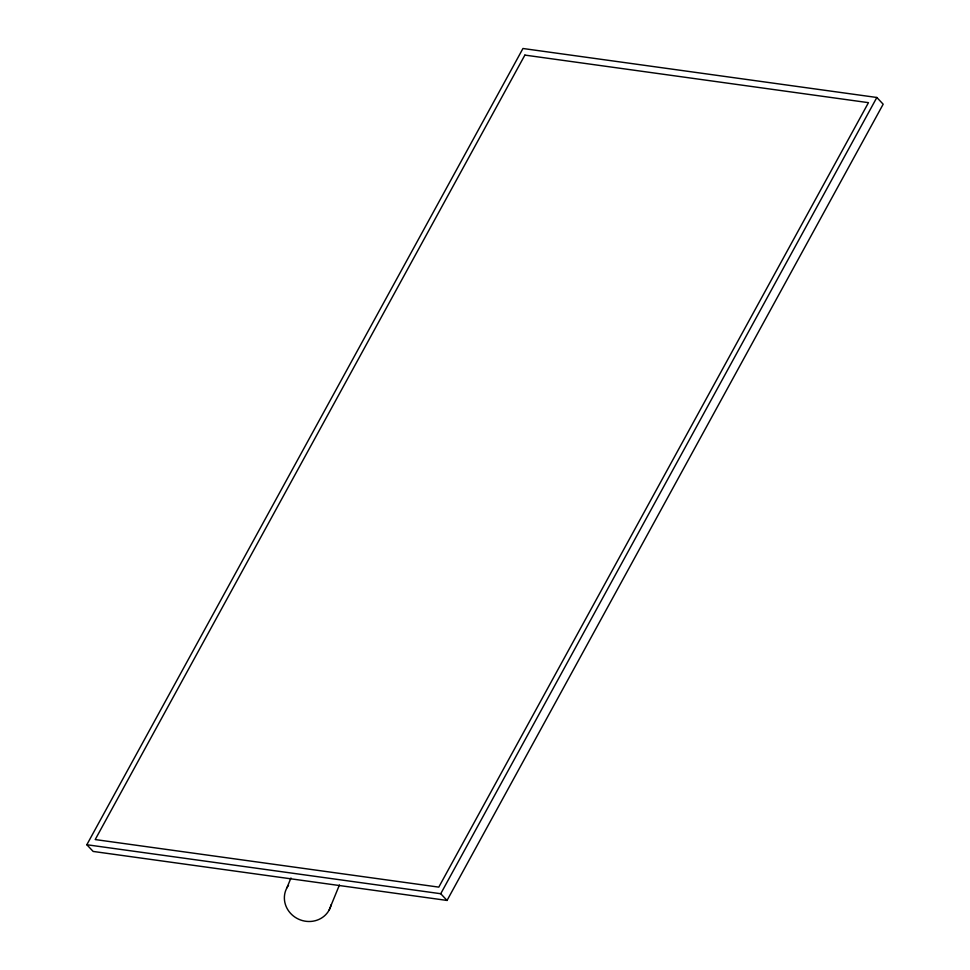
<?xml version="1.0" encoding="UTF-8"?>
<svg xmlns="http://www.w3.org/2000/svg" width="970" height="970" viewBox="0 0 970 970"><rect width="100%" height="100%" fill="white"/><g stroke="black" fill="none" stroke-linecap="round" stroke-linejoin="round"><path stroke-width="1.45" d="M286.938 887.756L290.952 877.995M329.121 910.102L339.427 884.992M86.827 844.737L522.951 48.5L876.844 97.485L883.173 104.202L447.049 900.439L93.156 851.442L86.827 844.737L440.732 893.722L447.049 900.439M440.732 893.722L876.844 97.485M331.182 904.646A23.886 22.346 22.3 0 1 298.699 919.233A23.886 22.346 22.3 0 1 288.526 885.295M524.879 55.096L95.205 839.559L438.792 887.126L868.465 102.662L524.879 55.096"/></g></svg>
